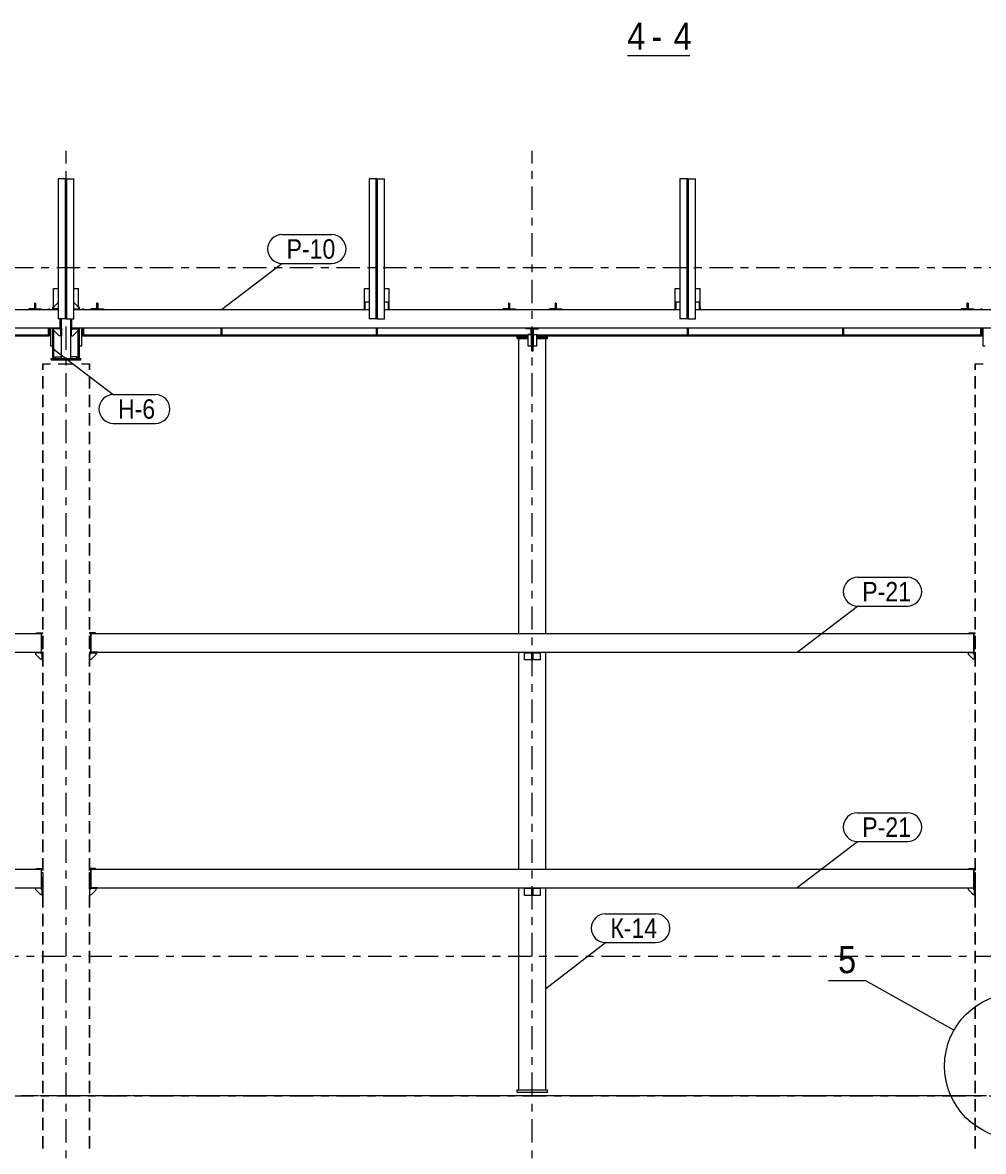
# Model space of a CAD drawing. Header units: millimetres. Extents: x -423 to 766, y -621 to 220.
# Drawn here: x -152.5 to -28.8, y -176.1 to -30.8 of the extents above; entities that cross this region are included whole.
import ezdxf

# ---------------------------------------------------------------- set-up
doc = ezdxf.new("R2010")
doc.units = ezdxf.units.MM
doc.linetypes.add('XKITLINE00', pattern=[0])
doc.linetypes.add('XKITLINE03', pattern=[6, 3, -1, 1, -1])
for name, color, linetype, lineweight in [('DetailSymbol', 3, 'Continuous', 0), ('OtherObjectType', 1, 'Continuous', 0), ('Part', 2, 'Continuous', 0), ('PartMark', 3, 'Continuous', 0), ('ReferenceModel', 1, 'Continuous', 0), ('S-GRID', 1, 'Continuous', 0)]:
    doc.layers.add(name, color=color, linetype=linetype, lineweight=lineweight)
doc.styles.add('GOST type A', font='ARIAL.TTF')

msp = doc.modelspace()

# ---------------------------------------------------------------- linework, layer by layer
at = {"layer": 'DetailSymbol', "linetype": 'XKITLINE00', "lineweight": 0}
for p, q in [((-43.93, -154.13), (-48.76, -154.13)), ((-32.62, -160.48), (-43.93, -154.13))]:
    msp.add_line(p, q, dxfattribs=at)
msp.add_circle((-24.42, -165.08), 9.4, dxfattribs=at)
at = {"layer": 'OtherObjectType', "linetype": 'XKITLINE00', "lineweight": 0}
msp.add_line((-74.64, -35.07), (-66.61, -35.07), dxfattribs=at)
at = {"layer": 'Part', "linetype": 'XKITLINE00', "lineweight": 0}
for p, q in [((-146.87, -50.93), (-147.87, -50.93)), ((-147.87, -50.93), (-147.87, -68.93)), ((-146.95, -68.93), (-146.95, -50.93)), ((-146.87, -50.93), (-146.87, -68.93)), ((-146.87, -68.93), (-146.87, -50.93)), ((-146.87, -50.93), (-145.87, -50.93)), ((-146.79, -68.93), (-146.79, -50.93)), ((-145.87, -68.93), (-145.87, -50.93)), ((-106.87, -50.93), (-107.87, -50.93)), ((-107.87, -50.93), (-107.87, -68.93)), ((-106.95, -68.93), (-106.95, -50.93)), ((-106.87, -68.93), (-106.87, -50.93)), ((-106.87, -50.93), (-105.87, -50.93)), ((-106.87, -50.93), (-106.87, -68.93)), ((-106.79, -68.93), (-106.79, -50.93)), ((-105.87, -68.93), (-105.87, -50.93)), ((-66.87, -50.93), (-67.87, -50.93)), ((-67.87, -50.93), (-67.87, -68.93)), ((-66.95, -68.93), (-66.95, -50.93)), ((-66.87, -50.93), (-66.87, -68.93)), ((-66.87, -68.93), (-66.87, -50.93)), ((-66.87, -50.93), (-65.87, -50.93)), ((-66.79, -68.93), (-66.79, -50.93)), ((-65.87, -68.93), (-65.87, -50.93)), ((-148.47, -67.43), (-148.47, -65.03)), ((-148.47, -65.03), (-147.87, -65.03)), ((-145.87, -65.03), (-145.27, -65.03)), ((-145.27, -67.43), (-145.27, -65.03)), ((-108.47, -67.43), (-108.47, -65.03)), ((-108.47, -65.03), (-107.87, -65.03)), ((-105.87, -65.03), (-105.27, -65.03)), ((-105.27, -67.43), (-105.27, -65.03)), ((-68.47, -67.43), (-68.47, -65.03)), ((-68.47, -65.03), (-67.87, -65.03)), ((-65.87, -65.03), (-65.27, -65.03)), ((-65.27, -67.43), (-65.27, -65.03)), ((-108.37, -66.73), (-107.87, -66.73)), ((-108.37, -67.73), (-108.37, -66.73)), ((-105.87, -66.73), (-105.37, -66.73)), ((-105.37, -67.73), (-105.37, -66.73)), ((-68.37, -66.73), (-67.87, -66.73)), ((-68.37, -67.73), (-68.37, -66.73)), ((-65.87, -66.73), (-65.37, -66.73)), ((-65.37, -67.73), (-65.37, -66.73)), ((-65.27, -67.33), (-65.27, -66.23)), ((-185.87, -67.73), (-147.87, -67.73)), ((-150.94, -67.66), (-151.67, -67.66)), ((-151.67, -67.66), (-151.67, -67.73)), ((-150.87, -66.93), (-150.94, -66.93)), ((-150.94, -66.93), (-150.94, -67.66)), ((-150.87, -67.73), (-150.87, -66.93)), ((-150.87, -66.93), (-150.8, -66.93)), ((-150.87, -67.73), (-150.87, -66.93)), ((-150.8, -66.93), (-150.8, -67.66)), ((-150.8, -67.66), (-150.07, -67.66)), ((-150.07, -67.66), (-150.07, -67.73)), ((-149.15, -67.63), (-148.99, -67.63)), ((-149.15, -67.73), (-149.15, -67.63)), ((-148.99, -67.73), (-148.99, -67.63)), ((-148.58, -67.43), (-148.45, -67.43)), ((-148.58, -67.73), (-148.58, -67.43)), ((-147.87, -66.85), (-148.47, -67.45)), ((-148.47, -67.45), (-148.47, -67.65)), ((-147.87, -67.65), (-148.47, -67.65)), ((-148.47, -67.65), (-148.47, -67.73)), ((-148.47, -67.73), (-147.87, -67.73)), ((-145.87, -66.85), (-145.27, -67.45)), ((-145.87, -67.65), (-145.27, -67.65)), ((-145.87, -67.73), (-107.87, -67.73)), ((-145.27, -67.73), (-145.87, -67.73)), ((-145.29, -67.43), (-145.16, -67.43)), ((-145.27, -67.45), (-145.27, -67.65)), ((-145.27, -67.65), (-145.27, -67.73)), ((-145.16, -67.73), (-145.16, -67.43)), ((-144.75, -67.73), (-144.75, -67.63)), ((-144.75, -67.63), (-144.59, -67.63)), ((-144.59, -67.73), (-144.59, -67.63)), ((-142.94, -67.66), (-143.67, -67.66)), ((-143.67, -67.66), (-143.67, -67.73)), ((-142.87, -66.93), (-142.94, -66.93)), ((-142.94, -66.93), (-142.94, -67.66)), ((-142.87, -67.73), (-142.87, -66.93)), ((-142.87, -66.93), (-142.8, -66.93)), ((-142.87, -67.73), (-142.87, -66.93)), ((-142.8, -66.93), (-142.8, -67.66)), ((-142.8, -67.66), (-142.07, -67.66)), ((-142.07, -67.66), (-142.07, -67.73)), ((-108.47, -67.43), (-108.37, -67.43)), ((-108.47, -67.73), (-108.47, -67.43)), ((-108.37, -67.73), (-107.87, -67.73)), ((-105.87, -67.73), (-67.87, -67.73)), ((-105.87, -67.73), (-105.37, -67.73)), ((-105.37, -67.43), (-105.27, -67.43)), ((-105.27, -67.73), (-105.27, -67.43)), ((-89.94, -67.66), (-90.67, -67.66)), ((-90.67, -67.66), (-90.67, -67.73)), ((-89.87, -66.93), (-89.94, -66.93)), ((-89.94, -66.93), (-89.94, -67.66)), ((-89.87, -67.73), (-89.87, -66.93)), ((-89.87, -66.93), (-89.8, -66.93)), ((-89.87, -67.73), (-89.87, -66.93)), ((-89.8, -66.93), (-89.8, -67.66)), ((-89.8, -67.66), (-89.07, -67.66)), ((-89.07, -67.66), (-89.07, -67.73)), ((-83.94, -67.66), (-84.67, -67.66)), ((-84.67, -67.66), (-84.67, -67.73)), ((-83.87, -66.93), (-83.94, -66.93)), ((-83.94, -66.93), (-83.94, -67.66)), ((-83.87, -67.73), (-83.87, -66.93)), ((-83.87, -67.73), (-83.87, -66.93)), ((-83.87, -66.93), (-83.8, -66.93)), ((-83.8, -66.93), (-83.8, -67.66)), ((-83.8, -67.66), (-83.07, -67.66)), ((-83.07, -67.66), (-83.07, -67.73)), ((-68.47, -67.43), (-68.37, -67.43)), ((-68.47, -67.73), (-68.47, -67.43)), ((-68.37, -67.73), (-67.87, -67.73)), ((-65.87, -67.73), (-27.87, -67.73)), ((-65.87, -67.73), (-65.37, -67.73)), ((-65.37, -67.43), (-65.27, -67.43)), ((-65.27, -67.43), (-65.27, -67.73)), ((-30.94, -67.66), (-31.67, -67.66)), ((-31.67, -67.66), (-31.67, -67.73)), ((-30.87, -66.93), (-30.94, -66.93)), ((-30.94, -66.93), (-30.94, -67.66)), ((-30.87, -67.73), (-30.87, -66.93)), ((-30.87, -66.93), (-30.8, -66.93)), ((-30.87, -67.73), (-30.87, -66.93)), ((-30.8, -66.93), (-30.8, -67.66)), ((-30.8, -67.66), (-30.07, -67.66)), ((-30.07, -67.66), (-30.07, -67.73)), ((-29.15, -67.63), (-28.99, -67.63)), ((-29.15, -67.73), (-29.15, -67.63)), ((-28.99, -67.73), (-28.99, -67.63)), ((-146.87, -68.93), (-147.87, -68.93)), ((-147.61, -70.13), (-147.61, -68.93)), ((-147.57, -68.93), (-147.57, -70.08)), ((-147.47, -74.03), (-147.47, -68.93)), ((-146.87, -68.93), (-145.87, -68.93)), ((-146.27, -74.03), (-146.27, -68.93)), ((-146.17, -68.93), (-146.17, -70.08)), ((-146.13, -70.13), (-146.13, -68.93)), ((-106.87, -68.93), (-107.87, -68.93)), ((-106.87, -68.93), (-105.87, -68.93)), ((-66.87, -68.93), (-67.87, -68.93)), ((-66.87, -68.93), (-65.87, -68.93)), ((-147.61, -70.13), (-266.13, -70.13)), ((-206.29, -70.99), (-149.15, -70.99)), ((-204.92, -71.13), (-149.15, -71.13)), ((-149.15, -70.99), (-149.15, -70.13)), ((-149.15, -71.13), (-149.15, -70.99)), ((-149.15, -71.13), (-148.99, -71.13)), ((-148.99, -71.13), (-148.99, -70.13)), ((-148.88, -70.13), (-148.88, -72.43)), ((-148.58, -74.03), (-148.58, -70.13)), ((-148.47, -70.21), (-148.47, -70.13)), ((-148.47, -70.13), (-147.47, -70.13)), ((-147.55, -70.21), (-148.47, -70.21)), ((-148.47, -70.41), (-148.47, -70.21)), ((-147.75, -71.13), (-148.47, -70.41)), ((-148.43, -74.03), (-148.43, -70.45)), ((-147.55, -71.13), (-147.75, -71.13)), ((-147.55, -70.36), (-147.7, -70.21)), ((-147.57, -70.08), (-147.61, -70.08)), ((-147.55, -71.13), (-147.55, -70.21)), ((-147.47, -71.13), (-147.55, -71.13)), ((-147.47, -70.13), (-147.47, -71.13)), ((-146.27, -70.13), (-146.27, -71.13)), ((-145.27, -70.13), (-146.27, -70.13)), ((-146.27, -71.13), (-146.19, -71.13)), ((-146.19, -70.36), (-146.04, -70.21)), ((-146.19, -71.13), (-146.19, -70.21)), ((-146.19, -70.21), (-145.27, -70.21)), ((-146.19, -71.13), (-145.99, -71.13)), ((-146.17, -70.08), (-146.13, -70.08)), ((-27.61, -70.13), (-146.13, -70.13)), ((-145.99, -71.13), (-145.27, -70.41)), ((-145.31, -74.03), (-145.31, -70.45)), ((-145.27, -70.21), (-145.27, -70.13)), ((-145.27, -70.41), (-145.27, -70.21)), ((-145.16, -74.03), (-145.16, -70.13)), ((-144.86, -72.43), (-144.86, -70.13)), ((-144.75, -71.13), (-144.75, -70.13)), ((-144.75, -71.13), (-144.59, -71.13)), ((-144.59, -70.99), (-144.59, -70.13)), ((-144.59, -71.13), (-144.59, -70.99)), ((-144.59, -70.99), (-87.45, -70.99)), ((-144.59, -71.13), (-88.82, -71.13)), ((-126.95, -70.13), (-126.95, -70.98)), ((-126.95, -70.98), (-126.79, -70.98)), ((-126.79, -70.98), (-126.79, -70.13)), ((-106.95, -70.13), (-106.95, -70.98)), ((-106.95, -70.98), (-106.79, -70.98)), ((-106.79, -70.98), (-106.79, -70.13)), ((-88.82, -71.29), (-88.82, -71.13)), ((-88.82, -71.13), (-87.45, -71.13)), ((-87.65, -70.21), (-87.65, -70.13)), ((-87.65, -70.13), (-86.95, -70.13)), ((-87.03, -70.21), (-87.65, -70.21)), ((-86.95, -70.94), (-87.45, -70.94)), ((-87.45, -70.94), (-87.45, -72.39)), ((-87.45, -70.97), (-87.03, -70.97)), ((-87.03, -70.83), (-87.03, -70.21)), ((-86.95, -70.83), (-87.03, -70.83)), ((-87.03, -70.97), (-87.03, -72.52)), ((-87.03, -71.1), (-86.95, -71.1)), ((-86.95, -70.13), (-86.95, -70.83)), ((-86.79, -70.13), (-86.95, -70.13)), ((-86.95, -70.13), (-86.95, -71.45)), ((-86.79, -70.13), (-86.79, -70.83)), ((-86.09, -70.13), (-86.79, -70.13)), ((-86.79, -70.13), (-86.79, -71.45)), ((-86.79, -70.83), (-86.71, -70.83)), ((-86.79, -70.94), (-86.29, -70.94)), ((-86.79, -71.1), (-86.71, -71.1)), ((-86.71, -70.83), (-86.71, -70.21)), ((-86.71, -70.21), (-86.09, -70.21)), ((-86.71, -72.52), (-86.71, -70.97)), ((-86.71, -70.97), (-86.29, -70.97)), ((-86.29, -72.39), (-86.29, -70.94)), ((-86.29, -70.99), (-29.15, -70.99)), ((-86.29, -71.13), (-84.92, -71.13)), ((-86.09, -70.21), (-86.09, -70.13)), ((-84.92, -71.13), (-29.15, -71.13)), ((-84.92, -71.29), (-84.92, -71.13)), ((-66.95, -70.13), (-66.95, -70.98)), ((-66.95, -70.98), (-66.79, -70.98)), ((-66.79, -70.98), (-66.79, -70.13)), ((-46.95, -70.13), (-46.95, -70.98)), ((-46.95, -70.98), (-46.79, -70.98)), ((-46.79, -70.98), (-46.79, -70.13)), ((-29.15, -70.99), (-29.15, -70.13)), ((-29.15, -71.13), (-29.15, -70.99)), ((-29.15, -71.13), (-28.99, -71.13)), ((-28.99, -71.13), (-28.99, -70.13)), ((-28.88, -70.13), (-28.88, -72.43)), ((-148.88, -72.43), (-148.58, -72.43)), ((-145.16, -72.43), (-144.86, -72.43)), ((-88.82, -71.45), (-88.82, -71.29)), ((-88.82, -71.29), (-87.45, -71.29)), ((-88.82, -71.29), (-87.45, -71.29)), ((-88.82, -71.45), (-87.45, -71.45)), ((-88.61, -109.43), (-88.61, -71.45)), ((-87.45, -72.39), (-87.03, -72.39)), ((-87.03, -72.52), (-86.95, -72.52)), ((-86.95, -72.12), (-86.95, -71.45)), ((-86.79, -71.45), (-86.95, -71.45)), ((-86.95, -71.9), (-86.79, -71.9)), ((-86.95, -73.1), (-86.95, -72.12)), ((-86.95, -72.2), (-86.79, -72.2)), ((-86.79, -72.12), (-86.79, -71.45)), ((-86.79, -72.12), (-86.79, -73.1)), ((-86.79, -72.52), (-86.71, -72.52)), ((-86.71, -72.39), (-86.29, -72.39)), ((-86.29, -71.29), (-84.92, -71.29)), ((-86.29, -71.29), (-84.92, -71.29)), ((-86.29, -71.45), (-84.92, -71.45)), ((-85.13, -109.43), (-85.13, -71.45)), ((-84.92, -71.45), (-84.92, -71.29)), ((-28.88, -72.43), (-28.58, -72.43)), ((-148.77, -74.23), (-148.77, -74.03)), ((-148.77, -74.03), (-144.97, -74.03)), ((-148.27, -74.03), (-148.27, -73.83)), ((-148.27, -73.83), (-147.47, -73.83)), ((-147.47, -74.03), (-146.27, -74.03)), ((-145.47, -73.83), (-146.27, -73.83)), ((-145.47, -74.03), (-145.47, -73.83)), ((-144.97, -74.23), (-144.97, -74.03)), ((-86.79, -73.1), (-86.95, -73.1)), ((-148.77, -74.23), (-144.97, -74.23)), ((-263.67, -109.43), (-150.07, -109.43)), ((-150.67, -109.43), (-150.67, -109.35)), ((-150.67, -109.35), (-149.87, -109.35)), ((-150.07, -109.43), (-150.07, -111.83)), ((-150.07, -109.43), (-149.87, -109.43)), ((-150.03, -109.47), (-150.07, -109.47)), ((-150.03, -111.79), (-150.03, -109.47)), ((-150.03, -109.88), (-149.87, -109.88)), ((-149.87, -109.43), (-149.87, -109.35)), ((-149.87, -109.88), (-149.87, -111.38)), ((-143.07, -109.35), (-143.87, -109.35)), ((-143.87, -109.35), (-143.87, -109.43)), ((-143.87, -109.43), (-143.67, -109.43)), ((-143.87, -109.88), (-143.71, -109.88)), ((-143.87, -111.38), (-143.87, -109.88)), ((-143.71, -109.47), (-143.71, -111.79)), ((-143.71, -109.47), (-143.67, -109.47)), ((-143.67, -109.43), (-143.67, -111.83)), ((-143.67, -109.43), (-30.07, -109.43)), ((-143.07, -109.43), (-143.07, -109.35)), ((-30.67, -109.43), (-30.67, -109.35)), ((-30.67, -109.35), (-29.87, -109.35)), ((-30.07, -109.43), (-30.07, -111.83)), ((-30.07, -109.43), (-29.87, -109.43)), ((-30.03, -109.47), (-30.07, -109.47)), ((-30.03, -111.79), (-30.03, -109.47)), ((-30.03, -109.88), (-29.87, -109.88)), ((-29.87, -109.43), (-29.87, -109.35)), ((-29.87, -109.88), (-29.87, -111.38)), ((-263.67, -111.83), (-150.07, -111.83)), ((-150.87, -111.91), (-150.87, -111.83)), ((-150.87, -111.83), (-149.87, -111.83)), ((-150.07, -111.79), (-150.03, -111.79)), ((-150.03, -111.38), (-149.87, -111.38)), ((-149.87, -111.83), (-149.87, -112.83)), ((-143.71, -111.38), (-143.87, -111.38)), ((-143.87, -111.83), (-143.87, -112.83)), ((-142.87, -111.83), (-143.87, -111.83)), ((-143.71, -111.79), (-143.67, -111.79)), ((-143.67, -111.83), (-30.07, -111.83)), ((-142.87, -111.91), (-142.87, -111.83)), ((-88.61, -139.73), (-88.61, -111.83)), ((-87.87, -112.83), (-87.87, -111.83)), ((-85.87, -111.83), (-85.87, -112.83)), ((-85.13, -139.73), (-85.13, -111.83)), ((-30.87, -111.91), (-30.87, -111.83)), ((-30.87, -111.83), (-29.87, -111.83)), ((-30.07, -111.79), (-30.03, -111.79)), ((-30.03, -111.38), (-29.87, -111.38)), ((-29.87, -111.83), (-29.87, -112.83)), ((-149.95, -111.91), (-150.87, -111.91)), ((-150.75, -112.11), (-150.75, -111.91)), ((-150.15, -112.71), (-150.75, -112.11)), ((-149.95, -112.11), (-150.15, -111.91)), ((-149.95, -112.71), (-150.15, -112.71)), ((-149.95, -112.83), (-149.95, -111.91)), ((-149.87, -112.83), (-149.95, -112.83)), ((-143.87, -112.83), (-143.79, -112.83)), ((-143.79, -112.83), (-143.79, -111.91)), ((-143.79, -111.91), (-142.87, -111.91)), ((-143.79, -112.11), (-143.59, -111.91)), ((-143.79, -112.71), (-143.59, -112.71)), ((-143.59, -112.71), (-142.99, -112.11)), ((-142.99, -112.11), (-142.99, -111.91)), ((-87.87, -111.91), (-85.87, -111.91)), ((-85.87, -112.83), (-87.87, -112.83)), ((-86.92, -112.71), (-86.92, -111.91)), ((-86.92, -112.11), (-86.82, -112.11)), ((-86.82, -112.71), (-86.92, -112.71)), ((-86.82, -111.91), (-86.82, -112.71)), ((-29.95, -111.91), (-30.87, -111.91)), ((-30.75, -112.11), (-30.75, -111.91)), ((-30.15, -112.71), (-30.75, -112.11)), ((-29.95, -112.11), (-30.15, -111.91)), ((-29.95, -112.71), (-30.15, -112.71)), ((-29.95, -112.83), (-29.95, -111.91)), ((-29.87, -112.83), (-29.95, -112.83)), ((-263.67, -139.73), (-150.07, -139.73)), ((-150.67, -139.73), (-150.67, -139.65)), ((-150.67, -139.65), (-149.87, -139.65)), ((-150.07, -139.73), (-150.07, -142.13)), ((-150.07, -139.73), (-149.87, -139.73)), ((-150.03, -139.77), (-150.07, -139.77)), ((-150.03, -142.09), (-150.03, -139.77)), ((-150.03, -140.18), (-149.87, -140.18)), ((-149.87, -139.73), (-149.87, -139.65)), ((-149.87, -140.18), (-149.87, -141.68)), ((-143.07, -139.65), (-143.87, -139.65)), ((-143.87, -139.65), (-143.87, -139.73)), ((-143.87, -139.73), (-143.67, -139.73)), ((-143.87, -140.18), (-143.71, -140.18)), ((-143.87, -141.68), (-143.87, -140.18)), ((-143.71, -139.77), (-143.71, -142.09)), ((-143.71, -139.77), (-143.67, -139.77)), ((-143.67, -139.73), (-143.67, -142.13)), ((-143.67, -139.73), (-30.07, -139.73)), ((-143.07, -139.73), (-143.07, -139.65)), ((-30.67, -139.73), (-30.67, -139.65)), ((-30.67, -139.65), (-29.87, -139.65)), ((-30.07, -139.73), (-30.07, -142.13)), ((-30.07, -139.73), (-29.87, -139.73)), ((-30.03, -139.77), (-30.07, -139.77)), ((-30.03, -142.09), (-30.03, -139.77)), ((-30.03, -140.18), (-29.87, -140.18)), ((-29.87, -139.73), (-29.87, -139.65)), ((-29.87, -140.18), (-29.87, -141.68)), ((-263.67, -142.13), (-150.07, -142.13)), ((-150.87, -142.21), (-150.87, -142.13)), ((-150.87, -142.13), (-149.87, -142.13)), ((-149.95, -142.21), (-150.87, -142.21)), ((-150.75, -142.41), (-150.75, -142.21)), ((-149.95, -142.41), (-150.15, -142.21)), ((-150.07, -142.09), (-150.03, -142.09)), ((-150.03, -141.68), (-149.87, -141.68)), ((-149.95, -143.13), (-149.95, -142.21)), ((-149.87, -142.13), (-149.87, -143.13)), ((-143.71, -141.68), (-143.87, -141.68)), ((-143.87, -142.13), (-143.87, -143.13)), ((-142.87, -142.13), (-143.87, -142.13)), ((-143.79, -143.13), (-143.79, -142.21)), ((-143.79, -142.21), (-142.87, -142.21)), ((-143.79, -142.41), (-143.59, -142.21)), ((-143.71, -142.09), (-143.67, -142.09)), ((-143.67, -142.13), (-30.07, -142.13)), ((-142.99, -142.41), (-142.99, -142.21)), ((-142.87, -142.21), (-142.87, -142.13)), ((-88.61, -168.13), (-88.61, -142.13)), ((-87.87, -143.13), (-87.87, -142.13)), ((-87.87, -142.21), (-85.87, -142.21)), ((-86.92, -143.01), (-86.92, -142.21)), ((-86.82, -142.21), (-86.82, -143.01)), ((-85.87, -142.13), (-85.87, -143.13)), ((-85.13, -168.13), (-85.13, -142.13)), ((-30.87, -142.21), (-30.87, -142.13)), ((-30.87, -142.13), (-29.87, -142.13)), ((-29.95, -142.21), (-30.87, -142.21)), ((-30.75, -142.41), (-30.75, -142.21)), ((-29.95, -142.41), (-30.15, -142.21)), ((-30.07, -142.09), (-30.03, -142.09)), ((-30.03, -141.68), (-29.87, -141.68)), ((-29.95, -143.13), (-29.95, -142.21)), ((-29.87, -142.13), (-29.87, -143.13)), ((-150.15, -143.01), (-150.75, -142.41)), ((-149.95, -143.01), (-150.15, -143.01)), ((-149.87, -143.13), (-149.95, -143.13)), ((-143.87, -143.13), (-143.79, -143.13)), ((-143.79, -143.01), (-143.59, -143.01)), ((-143.59, -143.01), (-142.99, -142.41)), ((-85.87, -143.13), (-87.87, -143.13)), ((-86.92, -142.41), (-86.82, -142.41)), ((-86.82, -143.01), (-86.92, -143.01)), ((-30.15, -143.01), (-30.75, -142.41)), ((-29.95, -143.01), (-30.15, -143.01)), ((-29.87, -143.13), (-29.95, -143.13)), ((-88.82, -168.43), (-88.82, -168.13)), ((-88.82, -168.13), (-84.92, -168.13)), ((-88.82, -168.43), (-84.92, -168.43)), ((-84.92, -168.43), (-84.92, -168.13))]:
    msp.add_line(p, q, dxfattribs=at)
at = {"layer": 'PartMark', "linetype": 'XKITLINE00', "lineweight": 0}
for p, q in [((-119.09, -58.1), (-112.68, -58.1)), ((-126.87, -67.73), (-119.09, -61.8)), ((-119.09, -61.8), (-112.68, -61.8)), ((-148.57, -72.76), (-140.79, -78.69)), ((-140.79, -78.69), (-135.36, -78.69)), ((-140.79, -82.39), (-135.36, -82.39)), ((-45.01, -102.19), (-38.6, -102.19)), ((-52.79, -111.82), (-45.01, -105.89)), ((-45.01, -105.89), (-38.6, -105.89)), ((-45.01, -132.49), (-38.6, -132.49)), ((-52.79, -142.12), (-45.01, -136.19)), ((-45.01, -136.19), (-38.6, -136.19)), ((-77.43, -145.49), (-71.02, -145.49)), ((-85.13, -155.12), (-77.43, -149.19)), ((-77.43, -149.19), (-71.02, -149.19))]:
    msp.add_line(p, q, dxfattribs=at)
for centre, start, end in [((-119.09, -59.95), 90, 270), ((-112.68, -59.95), 270, 90), ((-140.79, -80.54), 90, 270), ((-135.36, -80.54), 270, 90), ((-45.01, -104.04), 90, 270), ((-38.6, -104.04), 270, 90), ((-45.01, -134.34), 90, 270), ((-38.6, -134.34), 270, 90), ((-77.43, -147.34), 90, 270), ((-71.02, -147.34), 270, 90)]:
    msp.add_arc(centre, 1.85, start, end, dxfattribs=at)
at = {"layer": 'ReferenceModel', "linetype": 'XKITLINE00', "lineweight": 0}
for p, q in [((-149.87, -74.73), (-149.87, -75.52)), ((-149.87, -74.73), (-148.87, -74.73)), ((-149.87, -75.52), (-149.87, -74.73)), ((-149.87, -74.73), (-148.87, -74.73)), ((-149.87, -74.73), (-149.87, -75.52)), ((-149.87, -74.73), (-148.87, -74.73)), ((-147.87, -74.73), (-145.87, -74.73)), ((-147.87, -74.73), (-145.87, -74.73)), ((-147.87, -74.73), (-145.87, -74.73)), ((-144.87, -74.73), (-143.87, -74.73)), ((-144.87, -74.73), (-143.87, -74.73)), ((-144.87, -74.73), (-143.87, -74.73)), ((-143.87, -74.73), (-143.87, -75.52)), ((-143.87, -75.52), (-143.87, -74.73)), ((-143.87, -74.73), (-143.87, -75.52)), ((-29.87, -74.73), (-29.87, -75.52)), ((-29.87, -74.73), (-28.87, -74.73)), ((-29.87, -75.52), (-29.87, -74.73)), ((-29.87, -74.73), (-28.87, -74.73)), ((-29.87, -74.73), (-29.87, -75.52)), ((-29.87, -74.73), (-28.87, -74.73)), ((-149.87, -76.32), (-149.87, -77.91)), ((-149.87, -77.91), (-149.87, -76.32)), ((-149.87, -76.32), (-149.87, -77.91)), ((-143.87, -76.32), (-143.87, -77.91)), ((-143.87, -77.91), (-143.87, -76.32)), ((-143.87, -76.32), (-143.87, -77.91)), ((-29.87, -76.32), (-29.87, -77.91)), ((-29.87, -77.91), (-29.87, -76.32)), ((-29.87, -76.32), (-29.87, -77.91)), ((-149.87, -78.7), (-149.87, -80.29)), ((-149.87, -80.29), (-149.87, -78.7)), ((-149.87, -78.7), (-149.87, -80.29)), ((-143.87, -78.7), (-143.87, -80.29)), ((-143.87, -80.29), (-143.87, -78.7)), ((-143.87, -78.7), (-143.87, -80.29)), ((-29.87, -78.7), (-29.87, -80.29)), ((-29.87, -80.29), (-29.87, -78.7)), ((-29.87, -78.7), (-29.87, -80.29)), ((-149.87, -81.09), (-149.87, -82.68)), ((-149.87, -82.68), (-149.87, -81.09)), ((-149.87, -81.09), (-149.87, -82.68)), ((-143.87, -81.09), (-143.87, -82.68)), ((-143.87, -82.68), (-143.87, -81.09)), ((-143.87, -81.09), (-143.87, -82.68)), ((-29.87, -81.09), (-29.87, -82.68)), ((-29.87, -82.68), (-29.87, -81.09)), ((-29.87, -81.09), (-29.87, -82.68)), ((-149.87, -83.47), (-149.87, -85.06)), ((-149.87, -85.06), (-149.87, -83.47)), ((-149.87, -83.47), (-149.87, -85.06)), ((-143.87, -83.47), (-143.87, -85.06)), ((-143.87, -85.06), (-143.87, -83.47)), ((-143.87, -83.47), (-143.87, -85.06)), ((-29.87, -83.47), (-29.87, -85.06)), ((-29.87, -85.06), (-29.87, -83.47)), ((-29.87, -83.47), (-29.87, -85.06)), ((-149.87, -85.86), (-149.87, -87.45)), ((-149.87, -87.45), (-149.87, -85.86)), ((-149.87, -85.86), (-149.87, -87.45)), ((-143.87, -85.86), (-143.87, -87.45)), ((-143.87, -87.45), (-143.87, -85.86)), ((-143.87, -85.86), (-143.87, -87.45)), ((-29.87, -85.86), (-29.87, -87.45)), ((-29.87, -87.45), (-29.87, -85.86)), ((-29.87, -85.86), (-29.87, -87.45)), ((-149.87, -88.24), (-149.87, -89.83)), ((-149.87, -89.83), (-149.87, -88.24)), ((-149.87, -88.24), (-149.87, -89.83)), ((-143.87, -88.24), (-143.87, -89.83)), ((-143.87, -89.83), (-143.87, -88.24)), ((-143.87, -88.24), (-143.87, -89.83)), ((-29.87, -88.24), (-29.87, -89.83)), ((-29.87, -89.83), (-29.87, -88.24)), ((-29.87, -88.24), (-29.87, -89.83)), ((-149.87, -90.63), (-149.87, -92.22)), ((-149.87, -92.22), (-149.87, -90.63)), ((-149.87, -90.63), (-149.87, -92.22)), ((-143.87, -90.63), (-143.87, -92.22)), ((-143.87, -92.22), (-143.87, -90.63)), ((-143.87, -90.63), (-143.87, -92.22)), ((-29.87, -90.63), (-29.87, -92.22)), ((-29.87, -92.22), (-29.87, -90.63)), ((-29.87, -90.63), (-29.87, -92.22)), ((-149.87, -93.01), (-149.87, -94.6)), ((-149.87, -94.6), (-149.87, -93.01)), ((-149.87, -93.01), (-149.87, -94.6)), ((-143.87, -93.01), (-143.87, -94.6)), ((-143.87, -94.6), (-143.87, -93.01)), ((-143.87, -93.01), (-143.87, -94.6)), ((-29.87, -93.01), (-29.87, -94.6)), ((-29.87, -94.6), (-29.87, -93.01)), ((-29.87, -93.01), (-29.87, -94.6)), ((-149.87, -95.4), (-149.87, -96.99)), ((-149.87, -96.99), (-149.87, -95.4)), ((-149.87, -95.4), (-149.87, -96.99)), ((-143.87, -95.4), (-143.87, -96.99)), ((-143.87, -96.99), (-143.87, -95.4)), ((-143.87, -95.4), (-143.87, -96.99)), ((-29.87, -95.4), (-29.87, -96.99)), ((-29.87, -96.99), (-29.87, -95.4)), ((-29.87, -95.4), (-29.87, -96.99)), ((-149.87, -97.78), (-149.87, -99.37)), ((-149.87, -99.37), (-149.87, -97.78)), ((-149.87, -97.78), (-149.87, -99.37)), ((-143.87, -97.78), (-143.87, -99.37)), ((-143.87, -99.37), (-143.87, -97.78)), ((-143.87, -97.78), (-143.87, -99.37)), ((-29.87, -97.78), (-29.87, -99.37)), ((-29.87, -99.37), (-29.87, -97.78)), ((-29.87, -97.78), (-29.87, -99.37)), ((-149.87, -100.17), (-149.87, -101.76)), ((-149.87, -101.76), (-149.87, -100.17)), ((-149.87, -100.17), (-149.87, -101.76)), ((-143.87, -100.17), (-143.87, -101.76)), ((-143.87, -101.76), (-143.87, -100.17)), ((-143.87, -100.17), (-143.87, -101.76)), ((-29.87, -100.17), (-29.87, -101.76)), ((-29.87, -101.76), (-29.87, -100.17)), ((-29.87, -100.17), (-29.87, -101.76)), ((-149.87, -102.55), (-149.87, -104.14)), ((-149.87, -104.14), (-149.87, -102.55)), ((-149.87, -102.55), (-149.87, -104.14)), ((-143.87, -102.55), (-143.87, -104.14)), ((-143.87, -104.14), (-143.87, -102.55)), ((-143.87, -102.55), (-143.87, -104.14)), ((-29.87, -102.55), (-29.87, -104.14)), ((-29.87, -104.14), (-29.87, -102.55)), ((-29.87, -102.55), (-29.87, -104.14)), ((-149.87, -104.94), (-149.87, -106.53)), ((-149.87, -106.53), (-149.87, -104.94)), ((-149.87, -104.94), (-149.87, -106.53)), ((-143.87, -104.94), (-143.87, -106.53)), ((-143.87, -106.53), (-143.87, -104.94)), ((-143.87, -104.94), (-143.87, -106.53)), ((-29.87, -104.94), (-29.87, -106.53)), ((-29.87, -106.53), (-29.87, -104.94)), ((-29.87, -104.94), (-29.87, -106.53)), ((-149.87, -107.32), (-149.87, -108.91)), ((-149.87, -108.91), (-149.87, -107.32)), ((-149.87, -107.32), (-149.87, -108.91)), ((-143.87, -107.32), (-143.87, -108.91)), ((-143.87, -108.91), (-143.87, -107.32)), ((-143.87, -107.32), (-143.87, -108.91)), ((-29.87, -107.32), (-29.87, -108.91)), ((-29.87, -108.91), (-29.87, -107.32)), ((-29.87, -107.32), (-29.87, -108.91)), ((-149.87, -109.71), (-149.87, -111.3)), ((-149.87, -111.3), (-149.87, -109.71)), ((-149.87, -109.71), (-149.87, -111.3)), ((-143.87, -109.71), (-143.87, -111.3)), ((-143.87, -111.3), (-143.87, -109.71)), ((-143.87, -109.71), (-143.87, -111.3)), ((-29.87, -109.71), (-29.87, -111.3)), ((-29.87, -111.3), (-29.87, -109.71)), ((-29.87, -109.71), (-29.87, -111.3)), ((-149.87, -112.09), (-149.87, -113.68)), ((-149.87, -113.68), (-149.87, -112.09)), ((-149.87, -112.09), (-149.87, -113.68)), ((-143.87, -112.09), (-143.87, -113.68)), ((-143.87, -113.68), (-143.87, -112.09)), ((-143.87, -112.09), (-143.87, -113.68)), ((-29.87, -112.09), (-29.87, -113.68)), ((-29.87, -113.68), (-29.87, -112.09)), ((-29.87, -112.09), (-29.87, -113.68)), ((-149.87, -114.48), (-149.87, -116.07)), ((-149.87, -116.07), (-149.87, -114.48)), ((-149.87, -114.48), (-149.87, -116.07)), ((-143.87, -114.48), (-143.87, -116.07)), ((-143.87, -116.07), (-143.87, -114.48)), ((-143.87, -114.48), (-143.87, -116.07)), ((-29.87, -114.48), (-29.87, -116.07)), ((-29.87, -116.07), (-29.87, -114.48)), ((-29.87, -114.48), (-29.87, -116.07)), ((-149.87, -116.87), (-149.87, -118.46)), ((-149.87, -118.46), (-149.87, -116.87)), ((-149.87, -116.87), (-149.87, -118.46)), ((-143.87, -116.87), (-143.87, -118.46)), ((-143.87, -118.46), (-143.87, -116.87)), ((-143.87, -116.87), (-143.87, -118.46)), ((-29.87, -116.87), (-29.87, -118.46)), ((-29.87, -118.46), (-29.87, -116.87)), ((-29.87, -116.87), (-29.87, -118.46)), ((-149.87, -119.25), (-149.87, -120.84)), ((-149.87, -120.84), (-149.87, -119.25)), ((-149.87, -119.25), (-149.87, -120.84)), ((-143.87, -119.25), (-143.87, -120.84)), ((-143.87, -120.84), (-143.87, -119.25)), ((-143.87, -119.25), (-143.87, -120.84)), ((-29.87, -119.25), (-29.87, -120.84)), ((-29.87, -120.84), (-29.87, -119.25)), ((-29.87, -119.25), (-29.87, -120.84)), ((-149.87, -121.64), (-149.87, -123.23)), ((-149.87, -123.23), (-149.87, -121.64)), ((-149.87, -121.64), (-149.87, -123.23)), ((-143.87, -121.64), (-143.87, -123.23)), ((-143.87, -123.23), (-143.87, -121.64)), ((-143.87, -121.64), (-143.87, -123.23)), ((-29.87, -121.64), (-29.87, -123.23)), ((-29.87, -123.23), (-29.87, -121.64)), ((-29.87, -121.64), (-29.87, -123.23)), ((-149.87, -124.02), (-149.87, -125.61)), ((-149.87, -125.61), (-149.87, -124.02)), ((-149.87, -124.02), (-149.87, -125.61)), ((-143.87, -124.02), (-143.87, -125.61)), ((-143.87, -125.61), (-143.87, -124.02)), ((-143.87, -124.02), (-143.87, -125.61)), ((-29.87, -124.02), (-29.87, -125.61)), ((-29.87, -125.61), (-29.87, -124.02)), ((-29.87, -124.02), (-29.87, -125.61)), ((-149.87, -126.41), (-149.87, -128)), ((-149.87, -128), (-149.87, -126.41)), ((-149.87, -126.41), (-149.87, -128)), ((-143.87, -126.41), (-143.87, -128)), ((-143.87, -128), (-143.87, -126.41)), ((-143.87, -126.41), (-143.87, -128)), ((-29.87, -126.41), (-29.87, -128)), ((-29.87, -128), (-29.87, -126.41)), ((-29.87, -126.41), (-29.87, -128)), ((-149.87, -128.79), (-149.87, -130.38)), ((-149.87, -130.38), (-149.87, -128.79)), ((-149.87, -128.79), (-149.87, -130.38)), ((-143.87, -128.79), (-143.87, -130.38)), ((-143.87, -130.38), (-143.87, -128.79)), ((-143.87, -128.79), (-143.87, -130.38)), ((-29.87, -128.79), (-29.87, -130.38)), ((-29.87, -130.38), (-29.87, -128.79)), ((-29.87, -128.79), (-29.87, -130.38)), ((-149.87, -131.18), (-149.87, -132.77)), ((-149.87, -132.77), (-149.87, -131.18)), ((-149.87, -131.18), (-149.87, -132.77)), ((-143.87, -131.18), (-143.87, -132.77)), ((-143.87, -132.77), (-143.87, -131.18)), ((-143.87, -131.18), (-143.87, -132.77)), ((-29.87, -131.18), (-29.87, -132.77)), ((-29.87, -132.77), (-29.87, -131.18)), ((-29.87, -131.18), (-29.87, -132.77)), ((-149.87, -133.56), (-149.87, -135.15)), ((-149.87, -135.15), (-149.87, -133.56)), ((-149.87, -133.56), (-149.87, -135.15)), ((-143.87, -133.56), (-143.87, -135.15)), ((-143.87, -135.15), (-143.87, -133.56)), ((-143.87, -133.56), (-143.87, -135.15)), ((-29.87, -133.56), (-29.87, -135.15)), ((-29.87, -135.15), (-29.87, -133.56)), ((-29.87, -133.56), (-29.87, -135.15)), ((-149.87, -135.95), (-149.87, -137.54)), ((-149.87, -137.54), (-149.87, -135.95)), ((-149.87, -135.95), (-149.87, -137.54)), ((-143.87, -135.95), (-143.87, -137.54)), ((-143.87, -137.54), (-143.87, -135.95)), ((-143.87, -135.95), (-143.87, -137.54)), ((-29.87, -135.95), (-29.87, -137.54)), ((-29.87, -137.54), (-29.87, -135.95)), ((-29.87, -135.95), (-29.87, -137.54)), ((-149.87, -138.33), (-149.87, -139.92)), ((-149.87, -139.92), (-149.87, -138.33)), ((-149.87, -138.33), (-149.87, -139.92)), ((-143.87, -138.33), (-143.87, -139.92)), ((-143.87, -139.92), (-143.87, -138.33)), ((-143.87, -138.33), (-143.87, -139.92)), ((-29.87, -138.33), (-29.87, -139.92)), ((-29.87, -139.92), (-29.87, -138.33)), ((-29.87, -138.33), (-29.87, -139.92)), ((-149.87, -140.72), (-149.87, -142.31)), ((-149.87, -142.31), (-149.87, -140.72)), ((-149.87, -140.72), (-149.87, -142.31)), ((-143.87, -140.72), (-143.87, -142.31)), ((-143.87, -142.31), (-143.87, -140.72)), ((-143.87, -140.72), (-143.87, -142.31)), ((-29.87, -140.72), (-29.87, -142.31)), ((-29.87, -142.31), (-29.87, -140.72)), ((-29.87, -140.72), (-29.87, -142.31)), ((-149.87, -143.1), (-149.87, -144.69)), ((-149.87, -144.69), (-149.87, -143.1)), ((-149.87, -143.1), (-149.87, -144.69)), ((-143.87, -143.1), (-143.87, -144.69)), ((-143.87, -144.69), (-143.87, -143.1)), ((-143.87, -143.1), (-143.87, -144.69)), ((-29.87, -143.1), (-29.87, -144.69)), ((-29.87, -144.69), (-29.87, -143.1)), ((-29.87, -143.1), (-29.87, -144.69)), ((-149.87, -145.49), (-149.87, -147.08)), ((-149.87, -147.08), (-149.87, -145.49)), ((-149.87, -145.49), (-149.87, -147.08)), ((-143.87, -145.49), (-143.87, -147.08)), ((-143.87, -147.08), (-143.87, -145.49)), ((-143.87, -145.49), (-143.87, -147.08)), ((-29.87, -145.49), (-29.87, -147.08)), ((-29.87, -147.08), (-29.87, -145.49)), ((-29.87, -145.49), (-29.87, -147.08)), ((-149.87, -147.87), (-149.87, -149.46)), ((-149.87, -149.46), (-149.87, -147.87)), ((-149.87, -147.87), (-149.87, -149.46)), ((-143.87, -147.87), (-143.87, -149.46)), ((-143.87, -149.46), (-143.87, -147.87)), ((-143.87, -147.87), (-143.87, -149.46)), ((-29.87, -147.87), (-29.87, -149.46)), ((-29.87, -149.46), (-29.87, -147.87)), ((-29.87, -147.87), (-29.87, -149.46)), ((-149.87, -150.26), (-149.87, -151.85)), ((-149.87, -151.85), (-149.87, -150.26)), ((-149.87, -150.26), (-149.87, -151.85)), ((-143.87, -150.26), (-143.87, -151.85)), ((-143.87, -151.85), (-143.87, -150.26)), ((-143.87, -150.26), (-143.87, -151.85)), ((-29.87, -150.26), (-29.87, -151.85)), ((-29.87, -151.85), (-29.87, -150.26)), ((-29.87, -150.26), (-29.87, -151.85)), ((-149.87, -152.64), (-149.87, -154.23)), ((-149.87, -154.23), (-149.87, -152.64)), ((-149.87, -152.64), (-149.87, -154.23)), ((-143.87, -152.64), (-143.87, -154.23)), ((-143.87, -154.23), (-143.87, -152.64)), ((-143.87, -152.64), (-143.87, -154.23)), ((-29.87, -152.64), (-29.87, -154.23)), ((-29.87, -154.23), (-29.87, -152.64)), ((-29.87, -152.64), (-29.87, -154.23)), ((-149.87, -155.03), (-149.87, -156.62)), ((-149.87, -156.62), (-149.87, -155.03)), ((-149.87, -155.03), (-149.87, -156.62)), ((-143.87, -155.03), (-143.87, -156.62)), ((-143.87, -156.62), (-143.87, -155.03)), ((-143.87, -155.03), (-143.87, -156.62)), ((-29.87, -155.03), (-29.87, -156.62)), ((-29.87, -156.62), (-29.87, -155.03)), ((-29.87, -155.03), (-29.87, -156.62)), ((-149.87, -157.42), (-149.87, -159.01)), ((-149.87, -159.01), (-149.87, -157.42)), ((-149.87, -157.42), (-149.87, -159.01)), ((-143.87, -157.42), (-143.87, -159.01)), ((-143.87, -159.01), (-143.87, -157.42)), ((-143.87, -157.42), (-143.87, -159.01)), ((-29.87, -157.42), (-29.87, -159.01)), ((-29.87, -159.01), (-29.87, -157.42)), ((-29.87, -157.42), (-29.87, -159.01)), ((-149.87, -159.8), (-149.87, -161.39)), ((-149.87, -161.39), (-149.87, -159.8)), ((-149.87, -159.8), (-149.87, -161.39)), ((-143.87, -159.8), (-143.87, -161.39)), ((-143.87, -161.39), (-143.87, -159.8)), ((-143.87, -159.8), (-143.87, -161.39)), ((-29.87, -159.8), (-29.87, -161.39)), ((-29.87, -161.39), (-29.87, -159.8)), ((-29.87, -159.8), (-29.87, -161.39)), ((-149.87, -162.19), (-149.87, -163.78)), ((-149.87, -163.78), (-149.87, -162.19)), ((-149.87, -162.19), (-149.87, -163.78)), ((-143.87, -162.19), (-143.87, -163.78)), ((-143.87, -163.78), (-143.87, -162.19)), ((-143.87, -162.19), (-143.87, -163.78)), ((-29.87, -162.19), (-29.87, -163.78)), ((-29.87, -163.78), (-29.87, -162.19)), ((-29.87, -162.19), (-29.87, -163.78)), ((-149.87, -164.57), (-149.87, -166.16)), ((-149.87, -166.16), (-149.87, -164.57)), ((-149.87, -164.57), (-149.87, -166.16)), ((-143.87, -164.57), (-143.87, -166.16)), ((-143.87, -166.16), (-143.87, -164.57)), ((-143.87, -164.57), (-143.87, -166.16)), ((-29.87, -164.57), (-29.87, -166.16)), ((-29.87, -166.16), (-29.87, -164.57)), ((-29.87, -164.57), (-29.87, -166.16)), ((-149.87, -166.96), (-149.87, -168.55)), ((-149.87, -168.55), (-149.87, -166.96)), ((-149.87, -166.96), (-149.87, -168.55)), ((-143.87, -166.96), (-143.87, -168.55)), ((-143.87, -168.55), (-143.87, -166.96)), ((-143.87, -166.96), (-143.87, -168.55)), ((-29.87, -166.96), (-29.87, -168.55)), ((-29.87, -168.55), (-29.87, -166.96)), ((-29.87, -166.96), (-29.87, -168.55)), ((-151.07, -168.93), (-152.66, -168.93)), ((-150.41, -168.93), (-152.01, -168.93)), ((-148.69, -168.93), (-150.28, -168.93)), ((-149.87, -169.34), (-149.87, -170.93)), ((-149.87, -170.93), (-149.87, -169.34)), ((-149.87, -169.34), (-149.87, -170.93)), ((-148.02, -168.93), (-149.62, -168.93)), ((-146.3, -168.93), (-147.89, -168.93)), ((-145.63, -168.93), (-147.23, -168.93)), ((-143.92, -168.93), (-145.51, -168.93)), ((-143.24, -168.93), (-144.83, -168.93)), ((-143.87, -169.34), (-143.87, -170.93)), ((-143.87, -170.93), (-143.87, -169.34)), ((-143.87, -169.34), (-143.87, -170.93)), ((-141.54, -168.93), (-143.13, -168.93)), ((-140.85, -168.93), (-142.44, -168.93)), ((-139.15, -168.93), (-140.74, -168.93)), ((-138.46, -168.93), (-140.05, -168.93)), ((-136.77, -168.93), (-138.36, -168.93)), ((-136.06, -168.93), (-137.66, -168.93)), ((-134.38, -168.93), (-135.97, -168.93)), ((-133.67, -168.93), (-135.27, -168.93)), ((-132, -168.93), (-133.59, -168.93)), ((-131.28, -168.93), (-132.88, -168.93)), ((-129.61, -168.93), (-131.2, -168.93)), ((-128.89, -168.93), (-130.48, -168.93)), ((-127.23, -168.93), (-128.82, -168.93)), ((-126.5, -168.93), (-128.09, -168.93)), ((-124.85, -168.93), (-126.44, -168.93)), ((-124.11, -168.93), (-125.7, -168.93)), ((-122.46, -168.93), (-124.05, -168.93)), ((-121.72, -168.93), (-123.31, -168.93)), ((-120.08, -168.93), (-121.67, -168.93)), ((-119.32, -168.93), (-120.92, -168.93)), ((-117.69, -168.93), (-119.28, -168.93)), ((-116.93, -168.93), (-118.53, -168.93)), ((-115.31, -168.93), (-116.9, -168.93)), ((-114.54, -168.93), (-116.13, -168.93)), ((-112.92, -168.93), (-114.51, -168.93)), ((-112.15, -168.93), (-113.74, -168.93)), ((-110.54, -168.93), (-112.13, -168.93)), ((-109.76, -168.93), (-111.35, -168.93)), ((-108.16, -168.93), (-109.75, -168.93)), ((-107.37, -168.93), (-108.96, -168.93)), ((-105.77, -168.93), (-107.36, -168.93)), ((-104.97, -168.93), (-106.57, -168.93)), ((-103.39, -168.93), (-104.98, -168.93)), ((-102.58, -168.93), (-104.18, -168.93)), ((-101, -168.93), (-102.59, -168.93)), ((-100.19, -168.93), (-101.78, -168.93)), ((-98.62, -168.93), (-100.21, -168.93)), ((-97.8, -168.93), (-99.39, -168.93)), ((-96.23, -168.93), (-97.82, -168.93)), ((-95.41, -168.93), (-97, -168.93)), ((-93.85, -168.93), (-95.44, -168.93)), ((-93.02, -168.93), (-94.61, -168.93)), ((-91.47, -168.93), (-93.06, -168.93)), ((-90.62, -168.93), (-92.22, -168.93)), ((-89.08, -168.93), (-90.67, -168.93)), ((-88.23, -168.93), (-89.83, -168.93)), ((-86.7, -168.93), (-88.29, -168.93)), ((-85.84, -168.93), (-87.44, -168.93)), ((-84.31, -168.93), (-85.9, -168.93)), ((-83.45, -168.93), (-85.04, -168.93)), ((-81.93, -168.93), (-83.52, -168.93)), ((-81.06, -168.93), (-82.65, -168.93)), ((-79.54, -168.93), (-81.13, -168.93)), ((-78.67, -168.93), (-80.26, -168.93)), ((-77.16, -168.93), (-78.75, -168.93)), ((-76.27, -168.93), (-77.87, -168.93)), ((-74.78, -168.93), (-76.37, -168.93)), ((-73.88, -168.93), (-75.48, -168.93)), ((-72.39, -168.93), (-73.98, -168.93)), ((-71.49, -168.93), (-73.09, -168.93)), ((-70.01, -168.93), (-71.6, -168.93)), ((-69.1, -168.93), (-70.69, -168.93)), ((-67.62, -168.93), (-69.21, -168.93)), ((-66.71, -168.93), (-68.3, -168.93)), ((-65.24, -168.93), (-66.83, -168.93)), ((-64.32, -168.93), (-65.91, -168.93)), ((-62.86, -168.93), (-64.44, -168.93)), ((-61.92, -168.93), (-63.52, -168.93)), ((-60.47, -168.93), (-62.06, -168.93)), ((-59.53, -168.93), (-61.13, -168.93)), ((-58.09, -168.93), (-59.68, -168.93)), ((-57.14, -168.93), (-58.74, -168.93)), ((-55.7, -168.93), (-57.29, -168.93)), ((-54.75, -168.93), (-56.34, -168.93)), ((-53.32, -168.93), (-54.91, -168.93)), ((-52.36, -168.93), (-53.95, -168.93)), ((-50.93, -168.93), (-52.52, -168.93)), ((-49.97, -168.93), (-51.56, -168.93)), ((-48.55, -168.93), (-50.14, -168.93)), ((-47.57, -168.93), (-49.17, -168.93)), ((-46.17, -168.93), (-47.75, -168.93)), ((-45.18, -168.93), (-46.78, -168.93)), ((-43.78, -168.93), (-45.37, -168.93)), ((-42.79, -168.93), (-44.39, -168.93)), ((-41.4, -168.93), (-42.99, -168.93)), ((-40.4, -168.93), (-41.99, -168.93)), ((-39.01, -168.93), (-40.6, -168.93)), ((-38.01, -168.93), (-39.6, -168.93)), ((-36.63, -168.93), (-38.22, -168.93)), ((-35.62, -168.93), (-37.21, -168.93)), ((-34.24, -168.93), (-35.83, -168.93)), ((-33.22, -168.93), (-34.82, -168.93)), ((-31.86, -168.93), (-33.45, -168.93)), ((-30.83, -168.93), (-32.43, -168.93)), ((-29.48, -168.93), (-31.06, -168.93)), ((-28.44, -168.93), (-30.04, -168.93)), ((-29.87, -169.34), (-29.87, -170.93)), ((-29.87, -170.93), (-29.87, -169.34)), ((-29.87, -169.34), (-29.87, -170.93)), ((-149.87, -171.73), (-149.87, -173.32)), ((-149.87, -173.32), (-149.87, -171.73)), ((-149.87, -171.73), (-149.87, -173.32)), ((-143.87, -171.73), (-143.87, -173.32)), ((-143.87, -173.32), (-143.87, -171.73)), ((-143.87, -171.73), (-143.87, -173.32)), ((-29.87, -171.73), (-29.87, -173.32)), ((-29.87, -173.32), (-29.87, -171.73)), ((-29.87, -171.73), (-29.87, -173.32)), ((-149.87, -174.11), (-149.87, -175.7)), ((-149.87, -175.7), (-149.87, -174.11)), ((-149.87, -174.11), (-149.87, -175.7)), ((-143.87, -174.11), (-143.87, -175.7)), ((-143.87, -175.7), (-143.87, -174.11)), ((-143.87, -174.11), (-143.87, -175.7)), ((-29.87, -174.11), (-29.87, -175.7)), ((-29.87, -175.7), (-29.87, -174.11)), ((-29.87, -174.11), (-29.87, -175.7))]:
    msp.add_line(p, q, dxfattribs=at)
at = {"layer": 'S-GRID', "linetype": 'XKITLINE03', "lineweight": 0}
for p, q in [((-146.87, -246.93), (-146.87, -47.33)), ((-86.87, -246.93), (-86.87, -47.33)), ((-376.07, -62.33), (235.96, -62.33)), ((-347.98, -150.93), (235.96, -150.93)), ((-376.07, -168.93), (235.96, -168.93))]:
    msp.add_line(p, q, dxfattribs=at)

# ---------------------------------------------------------------- texts
at = {"layer": 'DetailSymbol', "style": 'GOST type A', "width": 0.85}
msp.add_text('5', height=3.5, dxfattribs=at).set_placement((-47.51, -153.13))
at = {"layer": 'OtherObjectType', "style": 'GOST type A', "width": 0.85}
for s, p in [('4', (-74.64, -34.32)), ('4', (-68.67, -34.32)), ('-', (-71.54, -34.32))]:
    msp.add_text(s, height=3.5, dxfattribs=at).set_placement(p)
at = {"layer": 'PartMark', "style": 'GOST type A', "width": 0.85}
for s, p in [('Р-10', (-118.49, -61.2)), ('Н-6', (-140.19, -81.79)), ('Р-21', (-44.41, -105.29)), ('Р-21', (-44.41, -135.59)), ('К-14', (-76.83, -148.59))]:
    msp.add_text(s, height=2.5, dxfattribs=at).set_placement(p)

doc.saveas('drawing.dxf')
